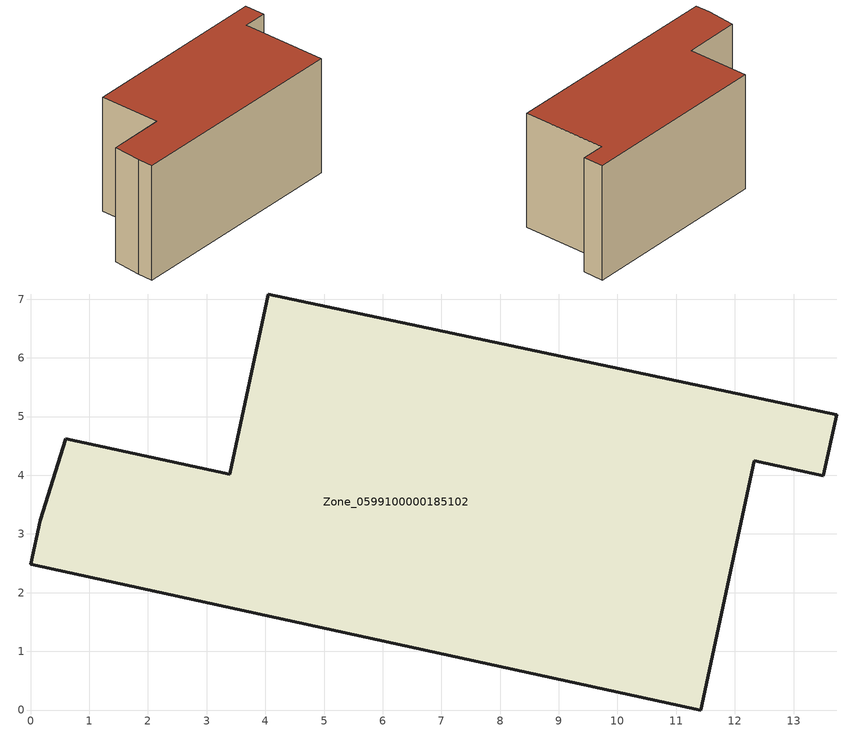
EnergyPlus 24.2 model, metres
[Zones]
Zone_0599100000185102
 floor ground (C_G): 0.6,4.62 3.39,4.02 4.05,7.09 13.74,5.03 13.51,3.99 12.33,4.25 11.42,0 0,2.48 0.16,3.24 z0
 wall outside (C_F): 0.16,3.24 0,2.48 11.42,0 12.33,4.25 13.51,3.99 13.74,5.03 4.05,7.09 3.39,4.02 0.6,4.62 0.16,3.24 z0:5.98
 roof outside (C_R): 3.39,4.02 0.6,4.62 0.16,3.24 0,2.48 11.42,0 12.33,4.25 13.51,3.99 13.74,5.03 4.05,7.09 z5.98
[BUILDING]
Pand.0599100000185102: North Axis=0; Terrain=City; Loads Convergence Tolerance Value=0.04; Temperature Convergence Tolerance Value=0.4; Solar Distribution=FullExterior; Maximum Number of Warmup Days=25; Minimum Number of Warmup Days=1
[Site:Location]
Rotterdam.The.Hague.AP_ZH_NLD Design_Conditions: Latitude=51.96; Longitude=4.45; Time Zone=1; Elevation=-4.5
[SITE:GROUNDTEMPERATURE:BUILDINGSURFACE]
18, 18, 18, 18, 18, 18, 18, 18, 18, 18, 18, 18
[MATERIAL] Thermal Absorptance=0.9; Solar Absorptance=0.7; Visible Absorptance=0.7
Name | Roughness | Thickness | Conductivity | Density | Specific Heat
G.TI.1975-1991 | MediumSmooth | 0.15 | 0.288461 | 540 | 1210
F.TI.1975-1991 | Rough | 0.3 | 0.230769 | 1920 | 840
R.TI.1975-1991 | MediumRough | 0.2 | 0.153846 | 1500 | 1000
[CONSTRUCTION]
C_G: G.TI.1975-1991
C_F: F.TI.1975-1991
C_R: R.TI.1975-1991
[ZONE]
Zone_0599100000185102: Type=1; Multiplier=1; Ceiling Height=Autocalculate; Volume=Autocalculate; Floor Area=autocalculate; Part of Total Floor Area=Yes
[ZONEINFILTRATION:DESIGNFLOWRATE]
Infil_Zone_0599100000185102: Zone or ZoneList or Space or SpaceList=Zone_0599100000185102; Schedule=AlwaysOn; Design Flow Rate Calculation Method=Flow/Area; Flow Rate per Floor Area=0.003; Constant Term Coefficient=1; Temperature Term Coefficient=0; Velocity Term Coefficient=0; Velocity Squared Term Coefficient=0
[HVACTEMPLATE:ZONE:IDEALLOADSAIRSYSTEM]
Zone_0599100000185102: Maximum Heating Supply Air Temperature=50; Minimum Cooling Supply Air Temperature=13; Maximum Heating Supply Air Humidity Ratio=0.0156; Minimum Cooling Supply Air Humidity Ratio=0.0077; Heating Limit=NoLimit; Cooling Limit=NoLimit; Dehumidification Control Type=ConstantSensibleHeatRatio; Cooling Sensible Heat Ratio=0.7; Dehumidification Setpoint=60; Humidification Control Type=None; Humidification Setpoint=30; Outdoor Air Method=None; Outdoor Air Flow Rate per Person=0.00944; Outdoor Air Flow Rate per Zone Floor Area=0; Outdoor Air Flow Rate per Zone=0; Demand Controlled Ventilation Type=None; Outdoor Air Economizer Type=NoEconomizer; Heat Recovery Type=None; Sensible Heat Recovery Effectiveness=0.7; Latent Heat Recovery Effectiveness=0.65
[ZONECONTROL:THERMOSTAT]
ThermostatControl_Zone_0599100000185102: Zone or ZoneList=Zone_0599100000185102; Control Type Schedule=DualSetpointControlType; Control 1=Thermostat_Zone_0599100000185102; Temperature Difference Between Cutout And Setpoint=0
[THERMOSTATSETPOINT:DUALSETPOINT]
Thermostat_Zone_0599100000185102: Heating Setpoint Temperature Schedule=HeatingSetpoint_Zone_0599100000185102; Cooling Setpoint Temperature Schedule=CoolingSetpoint_Zone_0599100000185102
[SCHEDULE:COMPACT]
HeatingSetpoint_Zone_0599100000185102: Through: 12/31, For: AllDays, Until: 24:00, 21
CoolingSetpoint_Zone_0599100000185102: Through: 12/31, For: AllDays, Until: 24:00, 24
DualSetpointControlType: Through: 12/31, For: AllDays, Until: 24:00, 4
AlwaysOn: Through: 12/31, For: AllDays, Until: 24:00, 1
